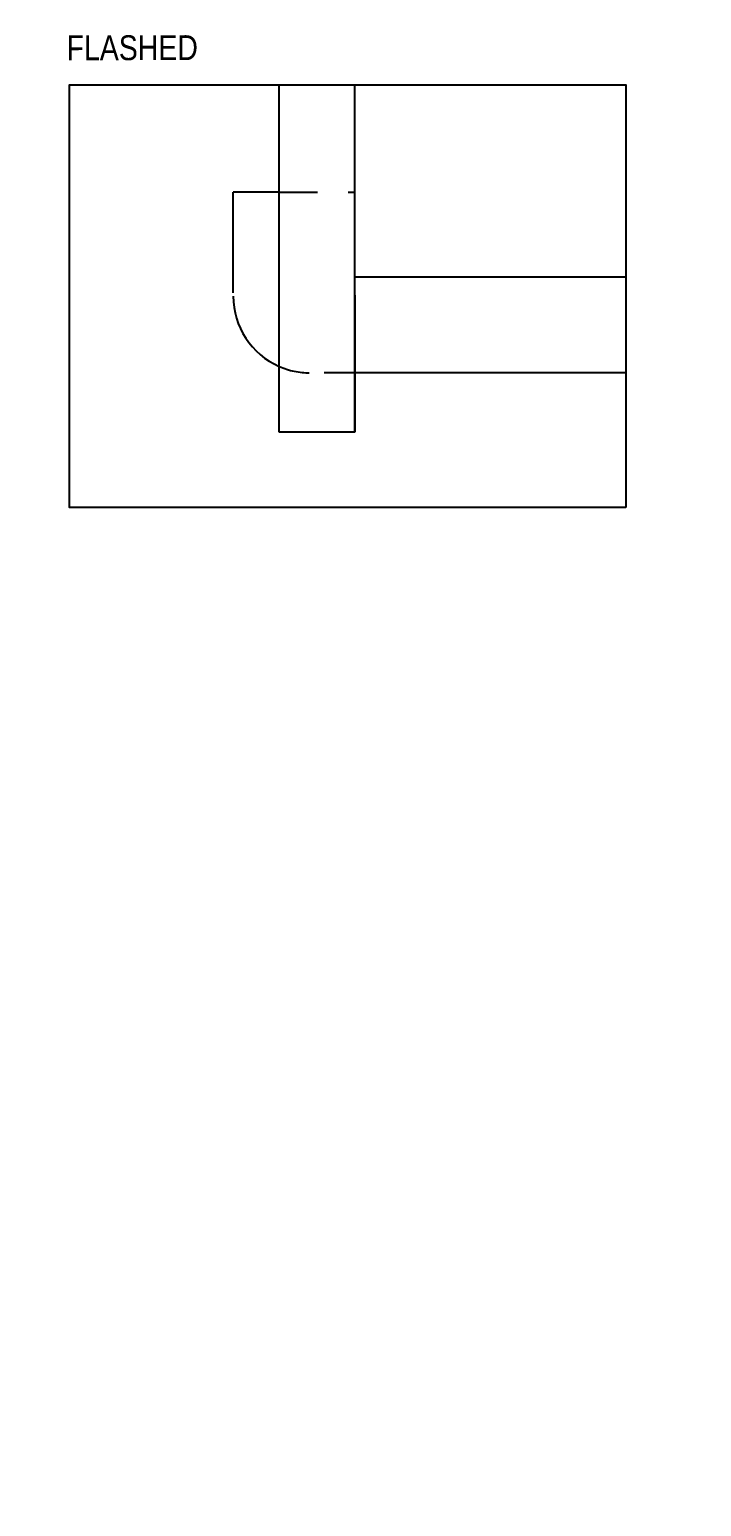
# Model space of a CAD drawing. Header units: inches. Extents: x -20.7 to 76.3, y -55.2 to 19.1.
# Drawn here: x -15.444 to -13.254, y -32.202 to -27.388 of the extents above; entities that cross this region are included whole.
import ezdxf

# ---------------------------------------------------------------- set-up
doc = ezdxf.new("R2010")
doc.units = ezdxf.units.IN
doc.header["$MEASUREMENT"] = 0
for name, pattern in [('AI-Linetype-56', [0.187557, 0.125038, -0.062519]), ('AI-Linetype-57', [0.075023, 0.050015, -0.025008]), ('AI-Linetype-58', [0.075023, 0.050015, -0.025008])]:
    doc.linetypes.add(name, pattern=pattern)
for name, color, linetype, lineweight in [('.ATI-TEXT', 7, 'Continuous', 0), ('G-ANNO-TTLB', 7, 'Continuous', 0), ('TYVEK', 7, 'Continuous', 0)]:
    doc.layers.add(name, color=color, linetype=linetype, lineweight=lineweight)

# ---------------------------------------------------------------- blocks, each defined once
blk = doc.blocks.new('Block_439')
at = {"layer": '.ATI-TEXT', "char_height": 0.2, "attachment_point": 7, "rotation": 0.1123}
for s, insert in [('\\L\\C18;\\c0;\\FArial Bold|b1|i0|c1;\\H0.081059;\\W0.999992;INCORRECT\\l', (-15.324, -27.2163)), ('\\C18;\\c0;\\FArial Narrow|b0|i0|c1;\\H0.081059;\\W0.999992;DUPONT™  FLEXWRAP™ REVERSE', (-15.323, -27.3528)), ('\\C18;\\c0;\\FArial Narrow|b0|i0|c1;\\H0.081059;\\W0.999992;FLASHED', (-15.3236, -27.4894))]:
    blk.add_mtext(s, dxfattribs=dict(at, insert=insert))

msp = doc.modelspace()

# ---------------------------------------------------------------- hatches: boundary and pattern name
at = {"layer": 'G-ANNO-TTLB', "true_color": 0xff00ff, "transparency": 33554687}
h = msp.add_hatch(color=6, dxfattribs=at)
edge = h.paths.add_edge_path()
edge.add_spline(control_points=[(20.0382, -55.2136), (20.0382, -55.2136), (-20.6495, -55.2136), (-20.6495, -55.2136), (-20.6495, -55.2136), (-20.6495, -21.0886), (-20.6495, -21.0886), (-20.6495, -21.0886), (20.0382, -21.0886), (20.0382, -21.0886), (20.0382, -21.0886), (20.0382, -55.2136), (20.0382, -55.2136)], knot_values=[0, 0, 0, 0, 1, 1, 1, 2, 2, 2, 3, 3, 3, 4, 4, 4, 4], degree=3, periodic=0)
edge = h.paths.add_edge_path()
edge.add_spline(control_points=[(-20.5245, -21.2136), (-20.5245, -21.2136), (-20.5245, -55.0886), (-20.5245, -55.0886), (-20.5245, -55.0886), (19.9132, -55.0886), (19.9132, -55.0886), (19.9132, -55.0886), (19.9132, -21.2136), (19.9132, -21.2136), (19.9132, -21.2136), (-20.5245, -21.2136), (-20.5245, -21.2136)], knot_values=[0, 0, 0, 0, 1, 1, 1, 2, 2, 2, 3, 3, 3, 4, 4, 4, 4], degree=3, periodic=0)
edge.add_line((-20.5245, -21.2136), (-20.5245, -21.2136))

# ---------------------------------------------------------------- linework, layer by layer
at = {"layer": 'G-ANNO-TTLB'}
for points in [[(20.0382, -55.2136), (20.0382, -55.2136), (-20.6495, -55.2136), (-20.6495, -55.2136), (-20.6495, -55.2136), (-20.6495, -21.0886), (-20.6495, -21.0886), (-20.6495, -21.0886), (20.0382, -21.0886), (20.0382, -21.0886), (20.0382, -21.0886), (20.0382, -55.2136), (20.0382, -55.2136)], [(-20.5245, -21.2136), (-20.5245, -21.2136), (-20.5245, -55.0886), (-20.5245, -55.0886), (-20.5245, -55.0886), (19.9132, -55.0886), (19.9132, -55.0886), (19.9132, -55.0886), (19.9132, -21.2136), (19.9132, -21.2136), (19.9132, -21.2136), (-20.5245, -21.2136), (-20.5245, -21.2136)]]:
    msp.add_open_spline(points, degree=3, knots=[0, 0, 0, 0, 1, 1, 1, 2, 2, 2, 3, 3, 3, 4, 4, 4, 4], dxfattribs=at)
at = {"layer": 'TYVEK', "color": 1, "lineweight": 25, "true_color": 0xff0000}
for p, q in [((-14.6305, -28.7005), (-14.6305, -27.5686)), ((-14.3842, -28.7005), (-14.3842, -27.5686)), ((-14.3842, -28.2543), (-14.3842, -28.7005)), ((-14.3842, -28.7005), (-14.6305, -28.7005))]:
    msp.add_line(p, q, dxfattribs=at)
at = {"layer": 'TYVEK', "color": 18, "lineweight": 25, "true_color": 0x000000}
for p, q in [((-14.7804, -28.2463), (-14.7804, -27.9185)), ((-14.6305, -27.9185), (-14.7804, -27.9185)), ((-14.3842, -28.1938), (-13.5004, -28.1938)), ((-13.5004, -28.5071), (-14.3842, -28.5071))]:
    msp.add_line(p, q, dxfattribs=at)
at = {"layer": 'TYVEK', "color": 18, "linetype": 'AI-Linetype-56', "lineweight": 25, "true_color": 0x000000}
msp.add_line((-14.6305, -27.9185), (-14.3842, -27.9185), dxfattribs=at)
at = {"layer": 'TYVEK', "color": 18, "linetype": 'AI-Linetype-58', "lineweight": 25, "true_color": 0x000000}
msp.add_line((-14.3842, -28.5071), (-14.5305, -28.5071), dxfattribs=at)
at = {"layer": 'TYVEK', "color": 18, "lineweight": 25, "true_color": 0x000000}
msp.add_lwpolyline([(-13.5004, -28.9461), (-15.3142, -28.9461), (-15.3142, -27.5686), (-13.5004, -27.5686)], close=True, dxfattribs=at)
msp.add_open_spline([(-14.7804, -28.257), (-14.7804, -28.3564), (-14.7216, -28.4463), (-14.6305, -28.4861)], degree=3, dxfattribs=at)
at = {"layer": 'TYVEK', "color": 18, "linetype": 'AI-Linetype-57', "lineweight": 25, "true_color": 0x000000}
msp.add_open_spline([(-14.6305, -28.4862), (-14.599, -28.4999), (-14.5649, -28.5071), (-14.5305, -28.5071)], degree=3, dxfattribs=at)

# ---------------------------------------------------------------- block references
at = {"layer": '.ATI-TEXT'}
msp.add_blockref('Block_439', (0, 0), dxfattribs=at)

doc.saveas('drawing.dxf')
